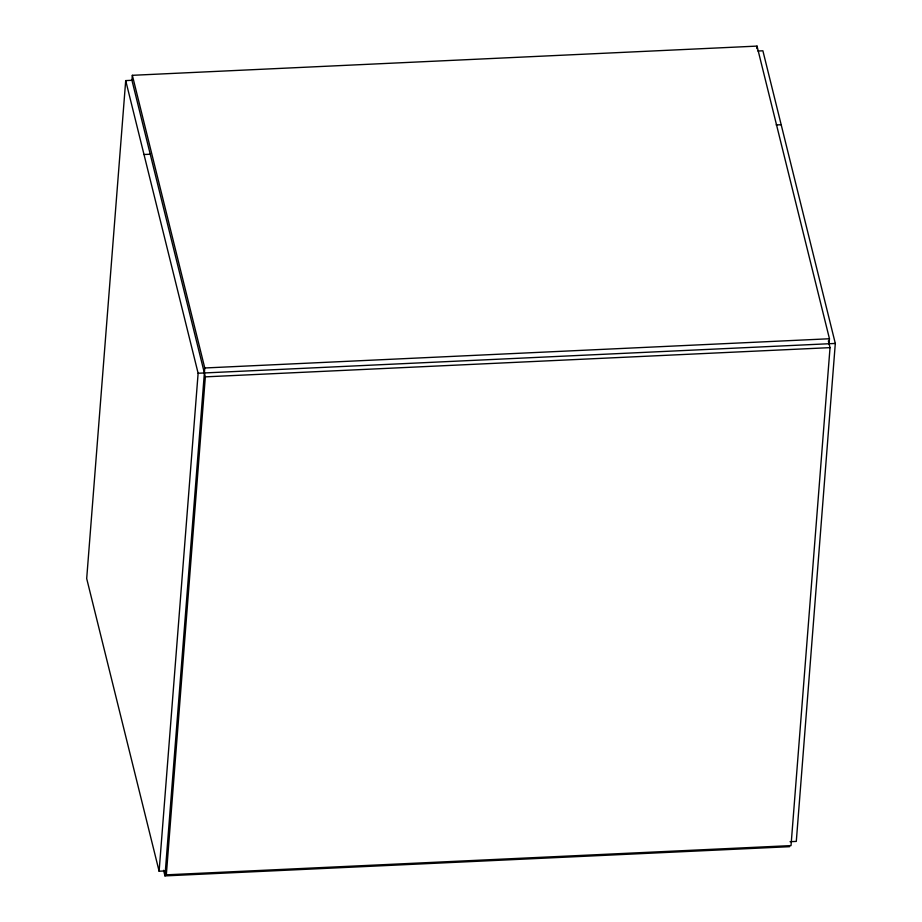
<?xml version="1.0" encoding="UTF-8"?>
<svg xmlns="http://www.w3.org/2000/svg" width="922" height="922" viewBox="0 0 922 922"><rect width="100%" height="100%" fill="white"/><g stroke="black" fill="none" stroke-linecap="round" stroke-linejoin="round"><path stroke-width="1.38" d="M166.329 874.828L205.341 376.856L131.95 80.295L125.703 80.594L86.691 578.555L159.114 871.209L165.361 870.921L166.329 874.828L791.018 845.601L830.031 347.64L828.371 340.956M131.95 80.295L132.342 75.316L757.031 46.1L829.454 338.754L829.062 343.733M159.114 871.209L198.126 373.249L125.703 80.594M789.658 846.684L164.969 875.9L204.765 367.982L132.342 75.316M756.835 48.589L757.031 46.1M757.896 51.021L762.886 50.791L835.309 343.445L796.297 841.406L790.05 841.705M143.993 154.516L150.24 154.228M776.186 124.943L781.188 124.712M204.765 367.982L829.454 338.754M198.126 373.249L835.309 343.445M205.341 376.856L830.031 347.64M163.586 870.322L164.969 875.9"/></g></svg>
